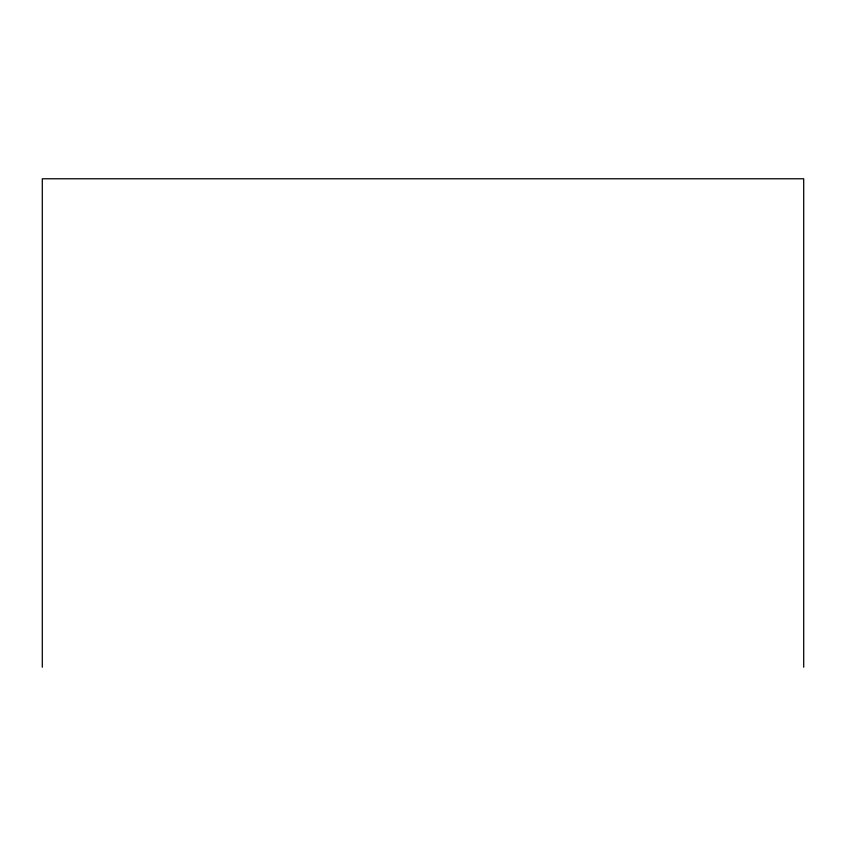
<?xml version="1.0" encoding="UTF-8"?>
<svg xmlns="http://www.w3.org/2000/svg" width="846" height="846" viewBox="0 0 846 846"><rect width="100%" height="100%" fill="white"/><g stroke="black" fill="none" stroke-linecap="round" stroke-linejoin="round"><path stroke-width="1.27" d="M803.7 667.219L803.7 178.781L42.3 178.781L42.3 667.219"/></g></svg>
